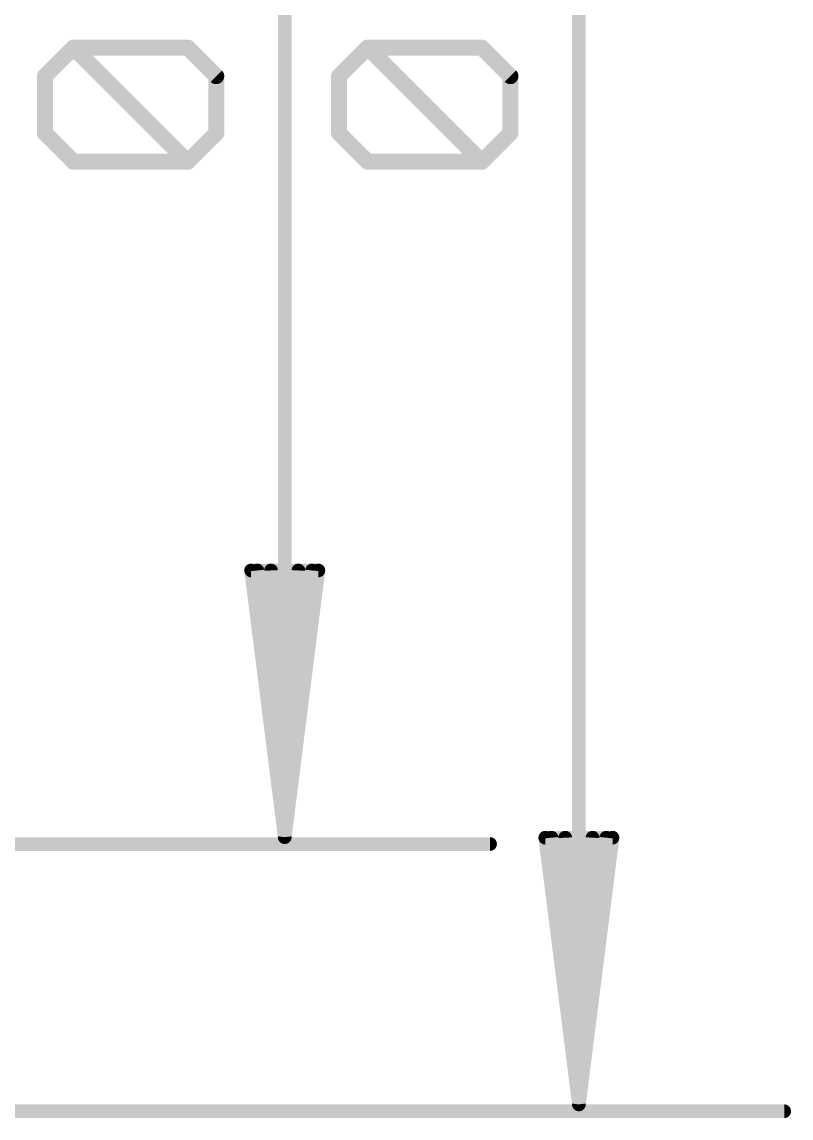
# Model space of a CAD drawing. Extents: x -0.1 to 34.1, y -8.2 to 23.
# Drawn here: x 26.84 to 34.15, y -0.07 to 10.35 of the extents above; entities that cross this region are included whole.
import ezdxf

# ---------------------------------------------------------------- set-up
doc = ezdxf.new("R2010")
doc.units = 0
doc.layers.add('47', color=253, linetype='CONTINUOUS')

msp = doc.modelspace()

# ---------------------------------------------------------------- linework, layer by layer
at = {"layer": '47'}
for points, const_width in [([(32.131, 0.065), (32.131, 22.795)], 0.13), ([(29.337, 2.605), (29.337, 20.255)], 0.13), ([(27.0593, 9.8383), (27.3305, 10.1095)], 0.1524), ([(27.3305, 10.1095), (28.4151, 10.1095)], 0.1524), ([(28.4151, 9.0248), (27.3305, 10.1095)], 0.1524), ([(28.4151, 10.1095), (28.6863, 9.8383)], 0.1524), ([(29.8533, 9.8383), (30.1245, 10.1095)], 0.1524), ([(30.1245, 10.1095), (31.2091, 10.1095)], 0.1524), ([(31.2091, 9.0248), (30.1245, 10.1095)], 0.1524), ([(31.2091, 10.1095), (31.4803, 9.8383)], 0.1524), ([(27.0593, 9.296), (27.0593, 9.8383)], 0.1524), ([(28.6863, 9.8383), (28.6863, 9.296)], 0.1524), ([(29.8533, 9.296), (29.8533, 9.8383)], 0.1524), ([(31.4803, 9.8383), (31.4803, 9.296)], 0.1524), ([(27.3305, 9.0248), (27.0593, 9.296)], 0.1524), ([(28.6863, 9.296), (28.4151, 9.0248)], 0.1524), ([(30.1245, 9.0248), (29.8533, 9.296)], 0.1524), ([(31.4803, 9.296), (31.2091, 9.0248)], 0.1524), ([(28.4151, 9.0248), (27.3305, 9.0248)], 0.1524), ([(31.2091, 9.0248), (30.1245, 9.0248)], 0.1524), ([(29.337, 2.605), (29.0178, 5.14)], 0.13), ([(29.0178, 5.14), (29.6562, 5.14)], 0.13), ([(29.337, 2.605), (29.077, 5.14)], 0.13), ([(29.337, 2.605), (29.207, 5.14)], 0.13), ([(29.6562, 5.14), (29.337, 2.605)], 0.13), ([(29.467, 5.14), (29.337, 2.605)], 0.13), ([(29.597, 5.14), (29.337, 2.605)], 0.13), ([(12.7, 2.54), (31.287, 2.54)], 0.13), ([(32.131, 0.065), (31.8118, 2.6)], 0.13), ([(31.8118, 2.6), (32.4502, 2.6)], 0.13), ([(32.131, 0.065), (31.871, 2.6)], 0.13), ([(32.131, 0.065), (32.001, 2.6)], 0.13), ([(32.4502, 2.6), (32.131, 0.065)], 0.13), ([(32.261, 2.6), (32.131, 0.065)], 0.13), ([(32.391, 2.6), (32.131, 0.065)], 0.13), ([(13.208, 0), (34.081, 0)], 0.13)]:
    msp.add_lwpolyline(points, dxfattribs=dict(at, const_width=const_width))
for points, const_width in [([(27.3574, 10.1364, 1), (27.3035, 10.0825)], 0.0762), ([(27.3305, 10.1476, 1), (27.3305, 10.0714)], 0.0762), ([(27.3574, 10.0825, 1), (27.3035, 10.1364)], 0.0762), ([(28.4421, 10.1364, 1), (28.3882, 10.0825)], 0.0762), ([(28.4151, 10.0714, 1), (28.4151, 10.1476)], 0.0762), ([(30.1514, 10.1364, 1), (30.0975, 10.0825)], 0.0762), ([(30.1245, 10.1476, 1), (30.1245, 10.0714)], 0.0762), ([(30.1514, 10.0825, 1), (30.0975, 10.1364)], 0.0762), ([(31.2361, 10.1364, 1), (31.1822, 10.0825)], 0.0762), ([(31.2091, 10.0714, 1), (31.2091, 10.1476)], 0.0762), ([(27.0974, 9.8383, 1), (27.0212, 9.8383)], 0.0762), ([(27.0324, 9.8652, 1), (27.0863, 9.8114)], 0.0762), ([(28.7244, 9.8383, 1), (28.6482, 9.8383)], 0.0762), ([(28.6594, 9.8114, 1), (28.7132, 9.8652)], 0.0762), ([(29.8914, 9.8383, 1), (29.8152, 9.8383)], 0.0762), ([(29.8264, 9.8652, 1), (29.8803, 9.8114)], 0.0762), ([(31.5184, 9.8383, 1), (31.4422, 9.8383)], 0.0762), ([(31.4534, 9.8114, 1), (31.5072, 9.8652)], 0.0762), ([(27.0863, 9.3229, 1), (27.0324, 9.269)], 0.0762), ([(27.0212, 9.296, 1), (27.0974, 9.296)], 0.0762), ([(28.6482, 9.296, 1), (28.7244, 9.296)], 0.0762), ([(28.7132, 9.269, 1), (28.6594, 9.3229)], 0.0762), ([(29.8803, 9.3229, 1), (29.8264, 9.269)], 0.0762), ([(29.8152, 9.296, 1), (29.8914, 9.296)], 0.0762), ([(31.4422, 9.296, 1), (31.5184, 9.296)], 0.0762), ([(31.5072, 9.269, 1), (31.4534, 9.3229)], 0.0762), ([(27.3305, 9.0629, 1), (27.3305, 8.9867)], 0.0762), ([(27.3035, 8.9979, 1), (27.3574, 9.0518)], 0.0762), ([(28.3882, 9.0518, 1), (28.4421, 8.9979)], 0.0762), ([(28.3882, 8.9979, 1), (28.4421, 9.0518)], 0.0762), ([(28.4151, 8.9867, 1), (28.4151, 9.0629)], 0.0762), ([(30.1245, 9.0629, 1), (30.1245, 8.9867)], 0.0762), ([(30.0975, 8.9979, 1), (30.1514, 9.0518)], 0.0762), ([(31.1822, 9.0518, 1), (31.2361, 8.9979)], 0.0762), ([(31.1822, 8.9979, 1), (31.2361, 9.0518)], 0.0762), ([(31.2091, 8.9867, 1), (31.2091, 9.0629)], 0.0762), ([(29.05, 5.1441, 1), (28.9855, 5.1359)], 0.065), ([(29.0178, 5.1725, 1), (29.0178, 5.1075)], 0.065), ([(29.1093, 5.1433, 1), (29.0447, 5.1367)], 0.065), ([(29.2395, 5.1417, 1), (29.1745, 5.1383)], 0.065), ([(29.4995, 5.1383, 1), (29.4345, 5.1417)], 0.065), ([(29.6293, 5.1367, 1), (29.5647, 5.1433)], 0.065), ([(29.6885, 5.1359, 1), (29.624, 5.1441)], 0.065), ([(29.6562, 5.1075, 1), (29.6562, 5.1725)], 0.065), ([(29.3048, 2.6091, 1), (29.3692, 2.6009)], 0.065), ([(29.3047, 2.6083, 1), (29.3693, 2.6017)], 0.065), ([(29.3045, 2.6033, 1), (29.3695, 2.6067)], 0.065), ([(29.3045, 2.6067, 1), (29.3695, 2.6033)], 0.065), ([(29.3045, 2.605, 1), (29.3695, 2.605)], 0.065), ([(29.3047, 2.6017, 1), (29.3693, 2.6083)], 0.065), ([(29.3048, 2.6009, 1), (29.3692, 2.6091)], 0.065), ([(31.287, 2.5075, 1), (31.287, 2.5725)], 0.065), ([(31.844, 2.6041, 1), (31.7795, 2.5959)], 0.065), ([(31.8118, 2.6325, 1), (31.8118, 2.5675)], 0.065), ([(31.9033, 2.6033, 1), (31.8387, 2.5967)], 0.065), ([(32.0335, 2.6017, 1), (31.9685, 2.5983)], 0.065), ([(32.2935, 2.5983, 1), (32.2285, 2.6017)], 0.065), ([(32.4233, 2.5967, 1), (32.3587, 2.6033)], 0.065), ([(32.4825, 2.5959, 1), (32.418, 2.6041)], 0.065), ([(32.4502, 2.5675, 1), (32.4502, 2.6325)], 0.065), ([(32.0988, 0.0691, 1), (32.1632, 0.0609)], 0.065), ([(32.0987, 0.0683, 1), (32.1633, 0.0617)], 0.065), ([(32.0985, 0.0633, 1), (32.1635, 0.0667)], 0.065), ([(32.0985, 0.0667, 1), (32.1635, 0.0633)], 0.065), ([(32.0985, 0.065, 1), (32.1635, 0.065)], 0.065), ([(32.0987, 0.0617, 1), (32.1633, 0.0683)], 0.065), ([(32.0988, 0.0609, 1), (32.1632, 0.0691)], 0.065), ([(34.081, -0.0325, 1), (34.081, 0.0325)], 0.065)]:
    msp.add_lwpolyline(points, format="xyb", dxfattribs=dict(at, const_width=const_width))

doc.saveas('drawing.dxf')
